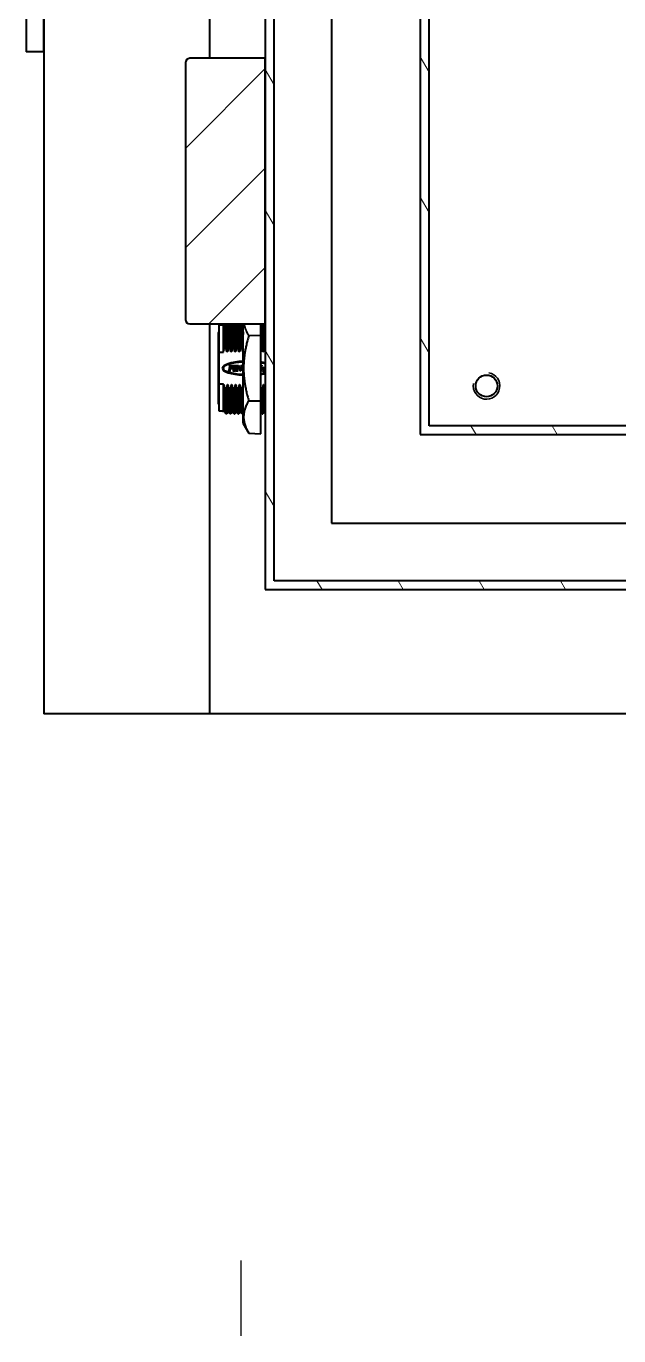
# Model space of a CAD drawing. Header units: millimetres. Extents: x 0 to 5945, y 0 to 4205.
# Drawn here: x 1437.7 to 1571.6, y 83 to 378.8 of the extents above; entities that cross this region are included whole.
import ezdxf

# ---------------------------------------------------------------- set-up
doc = ezdxf.new("R2010")
doc.units = ezdxf.units.MM
doc.header["$LTSCALE"] = 5
doc.layers.get('0').update_dxf_attribs({"color": 3, "lineweight": 25})
for name, color, linetype, lineweight in [('가시적인 것(ISO)', 3, 'Continuous', 40), ('가시적인 좁은 것(ISO)', 3, 'Continuous', 35), ('경계(ISO)', 7, 'Continuous', 25), ('해치(ISO)', 7, 'Continuous', 18)]:
    doc.layers.add(name, color=color, linetype=linetype, lineweight=lineweight)

# ---------------------------------------------------------------- blocks, each defined once
blk = doc.blocks.new('경계 Default Border')
at = {"layer": '경계(ISO)'}
blk.add_line((297.25, 20), (297.25, 16.6), dxfattribs=at)

msp = doc.modelspace()

# ---------------------------------------------------------------- hatches: boundary and pattern name
at = {"layer": '해치(ISO)'}
h = msp.add_hatch(dxfattribs=at)
h.set_pattern_fill('ANSI31', color=256, scale=127, angle=75.00018, style=0)
h.set_pattern_definition([(120.0002, (0, 0), (-13.74813, -7.93754), [])])
h.paths.add_polyline_path([(1491.737, 251.541), (2021.737, 251.541), (2021.737, 921.541), (1491.737, 921.541), (1491.737, 861.541), (1491.737, 801.541), (1491.737, 371.541), (1491.737, 311.541)])
h.paths.add_polyline_path([(1493.737, 919.541), (2019.737, 919.541), (2019.737, 253.541), (1493.737, 253.541)], flags=0)
h.paths.add_polyline_path([(1526.737, 286.541), (1986.737, 286.541), (1986.737, 342.041), (1986.737, 361.041), (1986.737, 812.041), (1986.737, 831.041), (1986.737, 886.541), (1526.737, 886.541)])
h.paths.add_polyline_path([(1528.737, 884.541), (1984.737, 884.541), (1984.737, 831.041), (1984.737, 812.041), (1984.737, 361.041), (1984.737, 342.041), (1984.737, 288.541), (1528.737, 288.541)], flags=0)
h = msp.add_hatch(dxfattribs=at)
h.set_pattern_fill('ANSI31', color=256, scale=127, style=0)
h.set_pattern_definition([(45, (0, 0), (-11.22532, 11.22532), [])])
edge = h.paths.add_edge_path()
edge.add_line((1491.737, 311.541), (1491.737, 371.541))
edge.add_line((1491.737, 371.541), (1474.737, 371.541))
edge.add_ellipse((1474.737, 370.541), major_axis=(0, 1), ratio=1, start_angle=0, end_angle=90)
edge.add_line((1473.737, 370.541), (1473.737, 312.541))
edge.add_ellipse((1474.737, 312.541), major_axis=(-1, 0), ratio=1, start_angle=0, end_angle=90)
edge.add_line((1474.737, 311.541), (1491.737, 311.541))

# ---------------------------------------------------------------- linework, layer by layer
at = {"layer": '가시적인 것(ISO)'}
for p, q in [((1491.737, 921.541), (1491.737, 251.541)), ((1493.737, 253.541), (1493.737, 919.541)), ((1506.737, 906.541), (1506.737, 266.541)), ((1526.737, 886.541), (1526.737, 286.541)), ((1528.737, 288.541), (1528.737, 884.541)), ((1441.737, 722.268), (1441.737, 223.518)), ((1479.237, 371.541), (1479.237, 395.541)), ((1437.737, 388.041), (1437.737, 373.041)), ((1441.737, 373.041), (1441.737, 388.041)), ((1441.737, 373.041), (1437.737, 373.041)), ((1473.737, 370.541), (1473.737, 312.541)), ((1491.737, 371.541), (1474.737, 371.541)), ((1491.737, 311.541), (1491.737, 371.541)), ((1474.737, 311.541), (1491.737, 311.541)), ((1479.237, 223.518), (1479.237, 311.541)), ((1481.337, 305.159), (1481.337, 311.241)), ((1482.337, 311.241), (1481.337, 311.241)), ((1482.742, 311.541), (1482.9, 311.267)), ((1483.011, 311.271), (1482.898, 311.271)), ((1483.009, 311.271), (1483.165, 311.541)), ((1483.65, 311.541), (1483.808, 311.267)), ((1483.918, 311.27), (1483.806, 311.27)), ((1483.916, 311.27), (1484.073, 311.541)), ((1484.557, 311.541), (1484.715, 311.267)), ((1484.825, 311.271), (1484.714, 311.271)), ((1484.823, 311.271), (1484.979, 311.541)), ((1485.465, 311.541), (1485.623, 311.267)), ((1485.732, 311.271), (1485.621, 311.271)), ((1485.73, 311.271), (1485.887, 311.541)), ((1486.371, 311.541), (1486.53, 311.267)), ((1486.639, 311.27), (1486.528, 311.27)), ((1486.638, 311.27), (1486.737, 311.442)), ((1486.737, 289.07), (1486.737, 311.541)), ((1490.737, 308.931), (1490.737, 311.541)), ((1490.907, 311.541), (1491.065, 311.267)), ((1491.175, 311.271), (1491.064, 311.271)), ((1491.173, 311.271), (1491.33, 311.541)), ((1481.137, 309.541), (1481.137, 293.541)), ((1490.737, 308.931), (1488.006, 308.876)), ((1490.737, 294.151), (1490.737, 308.931)), ((1481.337, 305.159), (1482.337, 305.159)), ((1481.337, 297.923), (1481.337, 305.159)), ((1482.337, 305.159), (1482.337, 305.531)), ((1482.597, 306.589), (1482.709, 306.589)), ((1483.504, 306.589), (1483.617, 306.589)), ((1484.411, 306.589), (1484.525, 306.589)), ((1485.318, 306.589), (1485.432, 306.589)), ((1486.225, 306.589), (1486.339, 306.589)), ((1490.761, 306.589), (1490.874, 306.589)), ((1491.222, 305.841), (1491.336, 305.841)), ((1491.346, 305.238), (1491.232, 305.238)), ((1491.337, 305.789), (1491.337, 305.541)), ((1491.337, 305.238), (1491.337, 305.541)), ((1491.668, 306.589), (1491.737, 306.589)), ((1483.569, 301.125), (1483.751, 301.925)), ((1483.601, 302.108), (1483.664, 302.168)), ((1483.959, 302.074), (1483.848, 301.592)), ((1484.047, 302.074), (1483.959, 302.074)), ((1484.311, 301.796), (1484.203, 301.322)), ((1484.234, 301.773), (1484.291, 301.808)), ((1484.291, 301.808), (1484.311, 301.796)), ((1484.458, 301.778), (1484.441, 301.787)), ((1484.518, 301.821), (1484.458, 301.778)), ((1484.635, 301.125), (1484.819, 301.925)), ((1484.668, 302.108), (1484.732, 302.168)), ((1484.993, 301.925), (1484.81, 301.125)), ((1485.232, 302.149), (1485.174, 302.096)), ((1485.218, 302.168), (1485.232, 302.149)), ((1485.321, 301.125), (1485.514, 301.962)), ((1485.351, 302.108), (1485.406, 302.163)), ((1485.364, 302.094), (1485.351, 302.108)), ((1485.608, 301.99), (1485.427, 301.125)), ((1486.148, 300.859), (1485.608, 301.99)), ((1485.715, 302.168), (1486.199, 301.105)), ((1486.199, 301.105), (1486.36, 301.934)), ((1486.201, 302.108), (1486.263, 302.168)), ((1486.461, 301.934), (1486.224, 300.859)), ((1486.697, 302.149), (1486.641, 302.096)), ((1486.684, 302.168), (1486.697, 302.149)), ((1490.984, 302.228), (1490.737, 301.148)), ((1490.737, 302.209), (1490.772, 302.209)), ((1490.737, 301.722), (1490.801, 302.007)), ((1483.335, 300.9), (1483.393, 300.955)), ((1483.35, 300.882), (1483.335, 300.9)), ((1483.829, 301.507), (1483.744, 301.125)), ((1484, 301.507), (1483.829, 301.507)), ((1483.898, 300.941), (1483.835, 300.882)), ((1483.848, 301.592), (1484.043, 301.592)), ((1483.891, 300.955), (1483.898, 300.941)), ((1484.142, 301.291), (1484.127, 301.308)), ((1484.203, 301.322), (1484.142, 301.291)), ((1484.402, 300.9), (1484.46, 300.955)), ((1484.418, 300.882), (1484.402, 300.9)), ((1484.966, 300.941), (1484.902, 300.882)), ((1484.959, 300.955), (1484.966, 300.941)), ((1485.087, 300.9), (1485.145, 300.955)), ((1485.099, 300.882), (1485.087, 300.9)), ((1485.585, 300.941), (1485.522, 300.882)), ((1485.576, 300.955), (1485.585, 300.941)), ((1486.224, 300.859), (1486.148, 300.859)), ((1486.537, 300.9), (1486.595, 300.955)), ((1486.552, 300.882), (1486.537, 300.9)), ((1490.846, 300.891), (1490.737, 300.891)), ((1490.9, 300.941), (1490.846, 300.891)), ((1490.89, 300.966), (1490.9, 300.941)), ((1491.568, 301.086), (1491.679, 301.134)), ((1491.679, 301.134), (1491.709, 301.116)), ((1482.337, 297.923), (1481.337, 297.923)), ((1481.337, 291.841), (1481.337, 297.923)), ((1482.337, 297.849), (1482.337, 297.923)), ((1482.857, 296.494), (1482.745, 296.494)), ((1483.765, 296.494), (1483.652, 296.494)), ((1484.088, 297.844), (1484.201, 297.844)), ((1484.672, 296.494), (1484.559, 296.494)), ((1485.579, 296.494), (1485.466, 296.494)), ((1486.486, 296.494), (1486.373, 296.494)), ((1491.022, 296.494), (1490.909, 296.494)), ((1483.216, 295.741), (1483.216, 295.741)), ((1483.235, 294.789), (1483.235, 294.789)), ((1483.348, 294.788), (1483.348, 294.788)), ((1488.006, 294.206), (1490.737, 294.151)), ((1490.737, 286.761), (1490.737, 294.151)), ((1491.494, 295.741), (1491.494, 295.741)), ((1491.514, 294.717), (1491.514, 294.717)), ((1482.337, 291.841), (1481.337, 291.841)), ((1482.446, 291.814), (1482.337, 291.624)), ((1482.554, 291.814), (1482.444, 291.814)), ((1482.894, 291.225), (1482.552, 291.817)), ((1482.897, 291.222), (1483.01, 291.222)), ((1483.353, 291.814), (1483.013, 291.225)), ((1483.461, 291.814), (1483.351, 291.814)), ((1483.801, 291.225), (1483.46, 291.816)), ((1483.805, 291.222), (1483.918, 291.222)), ((1484.26, 291.812), (1483.921, 291.225)), ((1484.37, 291.812), (1484.258, 291.812)), ((1484.708, 291.225), (1484.368, 291.815)), ((1484.712, 291.222), (1484.825, 291.222)), ((1485.167, 291.811), (1484.829, 291.225)), ((1485.277, 291.811), (1485.165, 291.811)), ((1485.615, 291.225), (1485.275, 291.815)), ((1485.619, 291.222), (1485.732, 291.222)), ((1486.074, 291.812), (1485.736, 291.225)), ((1486.184, 291.812), (1486.072, 291.812)), ((1486.523, 291.225), (1486.182, 291.815)), ((1486.526, 291.222), (1486.639, 291.222)), ((1486.737, 291.388), (1486.643, 291.225)), ((1491.058, 291.225), (1490.737, 291.782)), ((1491.062, 291.222), (1491.175, 291.222)), ((1491.519, 291.815), (1491.178, 291.225)), ((1491.737, 291.621), (1491.625, 291.815)), ((1486.737, 289.07), (1488.006, 286.871)), ((1984.737, 288.541), (1528.737, 288.541)), ((1488.006, 286.871), (1490.737, 286.761)), ((1526.737, 286.541), (1986.737, 286.541)), ((1506.737, 266.541), (2006.737, 266.541)), ((1491.737, 251.541), (2021.737, 251.541)), ((2019.737, 253.541), (1493.737, 253.541)), ((1479.237, 223.518), (1441.737, 223.518)), ((2034.237, 223.518), (1479.237, 223.518))]:
    msp.add_line(p, q, dxfattribs=at)
msp.add_circle((1541.737, 297.541), 2.458, dxfattribs=at)
for centre, radius, start, end in [((1474.737, 370.541), 1, 90, 180), ((1474.737, 312.541), 1, 180, 270), ((1481.337, 309.541), 0.2, 90, 180), ((1481.337, 293.541), 0.2, 180, 270)]:
    msp.add_arc(centre, radius, start, end, dxfattribs=at)
for centre, major_axis, ratio, start_param, end_param in [((1487.837, 301.541), (5.8, 0), 0.2758621, 1.7616073, 3.1415927), ((1487.837, 301.541), (5.6, 0), 0.25, 1.7685105, 3.1415927), ((1482.399, 301.734), (1.967, 0.288), 0.0924595, 0.2116054, 0.5634262), ((1484.178, 302.519), (-0.009, -0.882), 0.134896, 0.1872948, 0.5639309), ((1482.19, 291.608), (-2.21, -10.387), 0.0413679, 2.9495832, 3.0793387), ((1484.035, 302.722), (1.673, -0.346), 0.2648858, 5.1959274, 5.3758101), ((1484.523, 301.746), (-0.287, -0.324), 0.3567504, 2.7581488, 3.2301409), ((1484.721, 301.748), (-0.103, -0.285), 0.1382482, 2.2921434, 2.7768595), ((1485.124, 302.08), (0.357, -0.002), 0.0588768, 0.1643971, 0.8349243), ((1483.952, 300.755), (1.553, 1.307), 0.1707865, 6.1404925, 6.3816425), ((1485.452, 301.853), (-0.065, -0.173), 0.1448799, 2.3112342, 2.7728068), ((1487.695, 301.35), (1.202, -0.668), 0.2815411, 2.7743167, 3.0531672), ((1487.837, 301.541), (5.8, 0), 0.2758621, 0.8333312, 1.0471976), ((1487.837, 301.541), (5.6, 0), 0.25, 0.8003877, 1.0264522), ((1490.505, 301.796), (-0.283, -0.316), 0.3367498, 2.7816345, 3.278491), ((1470.242, 271.222), (21.413, 30.502), 0.0685847, 6.2630747, 6.3312969), ((1487.837, 301.541), (5.8, 0), 0.2758621, 3.1415927, 4.521578), ((1487.837, 301.541), (5.6, 0), 0.25, 3.1415927, 4.5146748), ((1484.162, 300.641), (1.07, -0.142), 0.1917188, 1.9063039, 2.1767686), ((1481.951, 300.042), (2.176, 1.418), 0.1670275, 6.1747544, 6.5340703), ((1480.552, 305.082), (3.63, -3.443), 0.1578443, 6.1183124, 6.3038624), ((1485.229, 300.641), (1.07, -0.142), 0.1917158, 1.9062805, 2.1767545), ((1485.103, 301.641), (0.122, -0.66), 0.3105123, 0.2262824, 0.6173129), ((1485.611, 300.716), (0.657, -0.082), 0.2349117, 1.7369667, 2.0604087), ((1484.065, 301.684), (2.659, -0.671), 0.1143849, 5.9977258, 6.2095858), ((1487.837, 301.541), (5.6, 0), 0.25, 5.2567331, 5.4827977), ((1487.837, 301.541), (5.8, 0), 0.2758621, 5.2359878, 5.4498541), ((1495.278, 306.749), (4.142, 5.839), 0.1847421, 3.1110277, 3.2718881), ((1491.204, 301.247), (-0.0234, -0.0868), 0.1377389, 4.9542073, 5.8091144), ((1499.631, 261.353), (-8.178, 40.317), 0.0681092, 6.2693707, 6.3453013), ((1484.196, 321.594), (7.226, -20.629), 0.1001398, 6.2481233, 6.3161449), ((1491.727, 301.484), (-0.281, -0.497), 0.1486801, 0.3364541, 0.7331513), ((1490.883, 300.321), (0.653, 1.343), 0.2486574, 6.1588395, 6.4035902), ((1490.474, 301.061), (1.245, 0.586), 0.3834427, 6.1690004, 6.3743016)]:
    msp.add_ellipse(centre, major_axis=major_axis, ratio=ratio, start_param=start_param, end_param=end_param, dxfattribs=at)
for points, knots in [([(1482.337, 305.531), (1482.337, 306.237), (1482.337, 306.909), (1482.337, 308.156), (1482.337, 308.726), (1482.337, 310.089), (1482.337, 310.741), (1482.337, 311.33), (1482.337, 311.456), (1482.337, 311.541)], [0.0000042, 0.0000042, 0.0000042, 0.0000042, 0.2293204, 0.2293204, 0.4607423, 0.4607423, 0.8568907, 0.8568907, 1.0227037, 1.0227037, 1.0227037, 1.0227037]), ([(1482.48, 311.541), (1482.487, 311.418), (1482.494, 311.261), (1482.509, 310.854), (1482.516, 310.598), (1482.53, 310.076), (1482.536, 309.827), (1482.552, 309.149), (1482.56, 308.692), (1482.579, 307.696), (1482.588, 307.158), (1482.597, 306.589)], [1.02375728, 1.02375728, 1.02375728, 1.02375728, 1.17343051, 1.17343051, 1.34134728, 1.34134728, 1.4696628, 1.4696628, 1.6648162, 1.6648162, 1.86073116, 1.86073116, 1.86073116, 1.86073116]), ([(1482.709, 306.589), (1482.697, 307.338), (1482.686, 308.032), (1482.663, 309.231), (1482.651, 309.742), (1482.632, 310.479), (1482.624, 310.744), (1482.609, 311.206), (1482.601, 311.397), (1482.593, 311.541)], [0.000001, 0.000001, 0.000001, 0.000001, 0.25781176, 0.25781176, 0.49648568, 0.49648568, 0.6622203, 0.6622203, 0.83727203, 0.83727203, 0.83727203, 0.83727203]), ([(1483.067, 305.238), (1483.066, 305.329), (1483.064, 305.419), (1483.061, 305.61), (1483.059, 305.712), (1483.05, 306.256), (1483.044, 306.683), (1483.033, 307.316), (1483.03, 307.537), (1483.022, 307.921), (1483.019, 308.086), (1483.01, 308.531), (1483.003, 308.8), (1482.993, 309.178), (1482.99, 309.301), (1482.984, 309.523), (1482.982, 309.624), (1482.971, 310.03), (1482.963, 310.296), (1482.952, 310.607), (1482.949, 310.69), (1482.943, 310.827), (1482.94, 310.883), (1482.932, 311.012), (1482.927, 311.077), (1482.916, 311.19), (1482.91, 311.232), (1482.903, 311.26), (1482.902, 311.265), (1482.9, 311.267)], [0.0000559, 0.0000559, 0.0000559, 0.0000559, 0.0295155, 0.0295155, 0.063103, 0.063103, 0.2115541, 0.2115541, 0.2948344, 0.2948344, 0.3612605, 0.3612605, 0.4792978, 0.4792978, 0.5394979, 0.5394979, 0.5930726, 0.5930726, 0.7653786, 0.7653786, 0.8365214, 0.8365214, 0.8950194, 0.8950194, 0.9852947, 0.9852947, 1.0939013, 1.0939013, 1.1259887, 1.1259887, 1.1259887, 1.1259887]), ([(1483.011, 311.271), (1483.011, 311.271), (1483.011, 311.271), (1483.014, 311.27), (1483.018, 311.263), (1483.024, 311.232), (1483.028, 311.206), (1483.038, 311.093), (1483.046, 310.972), (1483.062, 310.638), (1483.071, 310.418), (1483.088, 309.902), (1483.097, 309.611), (1483.109, 309.1), (1483.113, 308.907), (1483.125, 308.356), (1483.132, 307.978), (1483.143, 307.385), (1483.147, 307.19), (1483.159, 306.547), (1483.168, 306.078), (1483.178, 305.474), (1483.18, 305.356), (1483.182, 305.238)], [4.2347429, 4.2347429, 4.2347429, 4.2347429, 4.2351609, 4.2351609, 4.2993114, 4.2993114, 4.3742543, 4.3742543, 4.5345358, 4.5345358, 4.7067256, 4.7067256, 4.8695457, 4.8695457, 4.9591561, 4.9591561, 5.1130645, 5.1130645, 5.1852827, 5.1852827, 5.3459225, 5.3459225, 5.3842368, 5.3842368, 5.3842368, 5.3842368]), ([(1483.387, 311.541), (1483.391, 311.473), (1483.395, 311.393), (1483.408, 311.101), (1483.416, 310.845), (1483.438, 310.08), (1483.451, 309.512), (1483.471, 308.517), (1483.477, 308.161), (1483.491, 307.405), (1483.497, 307.005), (1483.504, 306.589)], [4.59608792, 4.59608792, 4.59608792, 4.59608792, 4.67940262, 4.67940262, 4.86691112, 4.86691112, 5.14827654, 5.14827654, 5.28990939, 5.28990939, 5.43323917, 5.43323917, 5.43323917, 5.43323917]), ([(1483.617, 306.589), (1483.607, 307.195), (1483.598, 307.766), (1483.578, 308.816), (1483.569, 309.293), (1483.552, 310.014), (1483.546, 310.285), (1483.535, 310.655), (1483.531, 310.775), (1483.518, 311.162), (1483.509, 311.381), (1483.5, 311.541)], [0.000001, 0.000001, 0.000001, 0.000001, 0.2086512, 0.2086512, 0.4166256, 0.4166256, 0.56328221, 0.56328221, 0.64222738, 0.64222738, 0.83696036, 0.83696036, 0.83696036, 0.83696036]), ([(1483.808, 311.267), (1483.809, 311.266), (1483.81, 311.264), (1483.831, 311.203), (1483.85, 310.852), (1483.889, 309.767), (1483.907, 308.951), (1483.943, 307.191), (1483.96, 306.165), (1483.975, 305.238)], [-0.75584276, -0.75584276, -0.75584276, -0.75584276, -0.7483725, -0.7483725, -0.55015125, -0.55015125, -0.30093604, -0.30093604, 0, 0, 0, 0]), ([(1483.918, 311.27), (1483.92, 311.27), (1483.922, 311.267), (1483.945, 311.203), (1483.964, 310.852), (1484.002, 309.767), (1484.021, 308.951), (1484.056, 307.191), (1484.074, 306.165), (1484.088, 305.238)], [1.10521014, 1.10521014, 1.10521014, 1.10521014, 1.12587038, 1.12587038, 1.33725668, 1.33725668, 1.60302375, 1.60302375, 1.92394676, 1.92394676, 1.92394676, 1.92394676]), ([(1484.294, 311.541), (1484.303, 311.381), (1484.313, 311.161), (1484.325, 310.773), (1484.329, 310.653), (1484.339, 310.285), (1484.346, 310.017), (1484.363, 309.298), (1484.372, 308.82), (1484.392, 307.768), (1484.402, 307.196), (1484.411, 306.589)], [2.19935349, 2.19935349, 2.19935349, 2.19935349, 2.39456102, 2.39456102, 2.47346448, 2.47346448, 2.61885978, 2.61885978, 2.82724446, 2.82724446, 3.03631885, 3.03631885, 3.03631885, 3.03631885]), ([(1484.525, 306.589), (1484.513, 307.333), (1484.5, 308.022), (1484.48, 309.099), (1484.471, 309.516), (1484.457, 310.123), (1484.451, 310.339), (1484.436, 310.845), (1484.428, 311.103), (1484.415, 311.395), (1484.411, 311.474), (1484.408, 311.541)], [0.000001, 0.000001, 0.000001, 0.000001, 0.25594859, 0.25594859, 0.44525901, 0.44525901, 0.56542988, 0.56542988, 0.75485328, 0.75485328, 0.83703826, 0.83703826, 0.83703826, 0.83703826]), ([(1484.715, 311.267), (1484.73, 311.242), (1484.747, 311.058), (1484.781, 310.228), (1484.8, 309.599), (1484.831, 308.139), (1484.841, 307.614), (1484.862, 306.479), (1484.872, 305.872), (1484.882, 305.237)], [-1.3212678, -1.3212678, -1.3212678, -1.3212678, -0.8395046, -0.8395046, -0.4108832, -0.4108832, -0.2057833, -0.2057833, 0, 0, 0, 0]), ([(1484.825, 311.271), (1484.841, 311.271), (1484.859, 311.094), (1484.894, 310.228), (1484.913, 309.599), (1484.945, 308.139), (1484.955, 307.614), (1484.975, 306.479), (1484.985, 305.872), (1484.996, 305.237)], [3.59443048, 3.59443048, 3.59443048, 3.59443048, 3.93545673, 3.93545673, 4.21549589, 4.21549589, 4.34949758, 4.34949758, 4.48394582, 4.48394582, 4.48394582, 4.48394582]), ([(1485.201, 311.541), (1485.207, 311.443), (1485.212, 311.322), (1485.226, 310.973), (1485.234, 310.722), (1485.248, 310.206), (1485.254, 309.96), (1485.266, 309.454), (1485.272, 309.199), (1485.291, 308.238), (1485.304, 307.45), (1485.318, 306.589)], [4.5961894, 4.5961894, 4.5961894, 4.5961894, 4.71595219, 4.71595219, 4.88952853, 4.88952853, 5.02046617, 5.02046617, 5.13707352, 5.13707352, 5.43345124, 5.43345124, 5.43345124, 5.43345124]), ([(1485.432, 306.589), (1485.423, 307.105), (1485.415, 307.595), (1485.402, 308.34), (1485.397, 308.613), (1485.382, 309.335), (1485.373, 309.753), (1485.357, 310.391), (1485.35, 310.633), (1485.339, 310.975), (1485.335, 311.093), (1485.325, 311.333), (1485.32, 311.447), (1485.314, 311.541)], [0.000001, 0.000001, 0.000001, 0.000001, 0.17756232, 0.17756232, 0.28806856, 0.28806856, 0.48556543, 0.48556543, 0.63237004, 0.63237004, 0.72243369, 0.72243369, 0.83683531, 0.83683531, 0.83683531, 0.83683531]), ([(1485.623, 311.267), (1485.642, 311.235), (1485.659, 310.951), (1485.695, 310.054), (1485.713, 309.319), (1485.74, 308.053), (1485.75, 307.541), (1485.77, 306.442), (1485.78, 305.854), (1485.789, 305.238)], [-1.0091894, -1.0091894, -1.0091894, -1.0091894, -0.7464096, -0.7464096, -0.4001129, -0.4001129, -0.1999697, -0.1999697, 0, 0, 0, 0]), ([(1485.732, 311.271), (1485.753, 311.271), (1485.771, 310.976), (1485.808, 310.054), (1485.827, 309.319), (1485.854, 308.053), (1485.863, 307.541), (1485.883, 306.442), (1485.893, 305.854), (1485.903, 305.238)], [3.5154565, 3.5154565, 3.5154565, 3.5154565, 3.8660147, 3.8660147, 4.3000441, 4.3000441, 4.5508927, 4.5508927, 4.8015238, 4.8015238, 4.8015238, 4.8015238]), ([(1486.109, 311.541), (1486.11, 311.519), (1486.111, 311.496), (1486.123, 311.271), (1486.133, 310.995), (1486.15, 310.422), (1486.157, 310.167), (1486.174, 309.455), (1486.184, 308.963), (1486.199, 308.141), (1486.204, 307.851), (1486.215, 307.24), (1486.22, 306.92), (1486.225, 306.589)], [4.59557667, 4.59557667, 4.59557667, 4.59557667, 4.62232409, 4.62232409, 4.84394061, 4.84394061, 4.9877627, 4.9877627, 5.20713975, 5.20713975, 5.31860895, 5.31860895, 5.43246934, 5.43246934, 5.43246934, 5.43246934]), ([(1486.339, 306.589), (1486.33, 307.116), (1486.322, 307.617), (1486.305, 308.549), (1486.296, 308.979), (1486.279, 309.787), (1486.271, 310.158), (1486.252, 310.817), (1486.242, 311.098), (1486.229, 311.401), (1486.225, 311.476), (1486.222, 311.541)], [0.000001, 0.000001, 0.000001, 0.000001, 0.18158645, 0.18158645, 0.36167428, 0.36167428, 0.55372507, 0.55372507, 0.75742627, 0.75742627, 0.83697348, 0.83697348, 0.83697348, 0.83697348]), ([(1486.53, 311.267), (1486.547, 311.238), (1486.563, 311.012), (1486.599, 310.126), (1486.618, 309.433), (1486.647, 308.083), (1486.657, 307.568), (1486.677, 306.454), (1486.687, 305.859), (1486.697, 305.237)], [-1.1305022, -1.1305022, -1.1305022, -1.1305022, -0.7880239, -0.7880239, -0.4040334, -0.4040334, -0.2016665, -0.2016665, 0, 0, 0, 0]), ([(1486.639, 311.27), (1486.657, 311.27), (1486.675, 311.042), (1486.708, 310.237), (1486.722, 309.749), (1486.737, 309.145)], [6.69818425, 6.69818425, 6.69818425, 6.69818425, 7.08403649, 7.08403649, 7.39145673, 7.39145673, 7.39145673, 7.39145673]), ([(1490.874, 306.589), (1490.866, 307.105), (1490.858, 307.595), (1490.842, 308.477), (1490.834, 308.872), (1490.81, 310.006), (1490.795, 310.627), (1490.771, 311.261), (1490.764, 311.418), (1490.757, 311.541)], [0.000001, 0.000001, 0.000001, 0.000001, 0.17755959, 0.17755959, 0.34118674, 0.34118674, 0.68828752, 0.68828752, 0.83751186, 0.83751186, 0.83751186, 0.83751186]), ([(1491.065, 311.267), (1491.069, 311.26), (1491.073, 311.243), (1491.077, 311.215), (1491.095, 311.088), (1491.112, 310.743), (1491.13, 310.202), (1491.148, 309.664), (1491.165, 308.933), (1491.183, 308.056), (1491.183, 308.052), (1491.183, 308.048), (1491.183, 308.043), (1491.199, 307.218), (1491.216, 306.264), (1491.232, 305.238)], [0.7901487, 0.7901487, 0.7901487, 0.7901487, 0.80490255, 0.80490255, 0.80490255, 0.87136635, 0.87136635, 0.87136635, 0.9375, 0.9375, 0.9375, 0.93783016, 0.93783016, 0.93783016, 1, 1, 1, 1]), ([(1491.118, 310.53), (1491.122, 310.616), (1491.125, 310.696), (1491.128, 310.767), (1491.135, 310.899), (1491.141, 311.006), (1491.147, 311.086), (1491.158, 311.235), (1491.17, 311.295), (1491.181, 311.262), (1491.186, 311.247), (1491.192, 311.214), (1491.197, 311.162), (1491.209, 311.037), (1491.222, 310.804), (1491.234, 310.47), (1491.238, 310.361), (1491.242, 310.241), (1491.246, 310.111), (1491.26, 309.68), (1491.273, 309.135), (1491.287, 308.497), (1491.29, 308.355), (1491.293, 308.208), (1491.296, 308.056), (1491.311, 307.326), (1491.325, 306.496), (1491.34, 305.604), (1491.342, 305.483), (1491.344, 305.361), (1491.346, 305.238)], [0.71405897, 0.71405897, 0.71405897, 0.71405897, 0.72669644, 0.72669644, 0.72669644, 0.75, 0.75, 0.75, 0.79315975, 0.79315975, 0.79315975, 0.8125, 0.8125, 0.8125, 0.85962318, 0.85962318, 0.85962318, 0.875, 0.875, 0.875, 0.92608682, 0.92608682, 0.92608682, 0.9375, 0.9375, 0.9375, 0.99255071, 0.99255071, 0.99255071, 0.99999964, 0.99999964, 0.99999964, 0.99999964]), ([(1491.551, 311.541), (1491.559, 311.405), (1491.567, 311.226), (1491.59, 310.556), (1491.606, 309.94), (1491.626, 308.998), (1491.629, 308.806), (1491.645, 307.996), (1491.657, 307.319), (1491.668, 306.589)], [4.59582272, 4.59582272, 4.59582272, 4.59582272, 4.76162054, 4.76162054, 5.10012368, 5.10012368, 5.18225362, 5.18225362, 5.4334709, 5.4334709, 5.4334709, 5.4334709]), ([(1491.737, 309.108), (1491.732, 309.319), (1491.728, 309.519), (1491.712, 310.193), (1491.701, 310.605), (1491.686, 311.061), (1491.682, 311.177), (1491.673, 311.379), (1491.669, 311.466), (1491.664, 311.541)], [0.32224117, 0.32224117, 0.32224117, 0.32224117, 0.41505113, 0.41505113, 0.65342083, 0.65342083, 0.74602894, 0.74602894, 0.83691786, 0.83691786, 0.83691786, 0.83691786]), ([(1490.737, 308.032), (1490.738, 307.951), (1490.74, 307.869), (1490.748, 307.406), (1490.755, 307.005), (1490.761, 306.589)], [1.78834821, 1.78834821, 1.78834821, 1.78834821, 1.81957156, 1.81957156, 1.96301031, 1.96301031, 1.96301031, 1.96301031]), ([(1482.597, 306.589), (1482.549, 306.411), (1482.503, 306.232), (1482.416, 305.88), (1482.375, 305.705), (1482.337, 305.531)], [-0.10893792, -0.10893792, -0.10893792, -0.10893792, -0.0536825, -0.0536825, 0, 0, 0, 0]), ([(1483.067, 305.238), (1483.015, 305.46), (1482.96, 305.682), (1482.84, 306.132), (1482.776, 306.361), (1482.709, 306.589)], [-0.13975055, -0.13975055, -0.13975055, -0.13975055, -0.07128731, -0.07128731, -0.00002815, -0.00002815, -0.00002815, -0.00002815]), ([(1483.182, 305.238), (1483.163, 305.238), (1483.144, 305.238), (1483.105, 305.238), (1483.086, 305.238), (1483.067, 305.238)], [-0.011446096, -0.011446096, -0.011446096, -0.011446096, -0.005745041, -0.005745041, -0.000000114, -0.000000114, -0.000000114, -0.000000114]), ([(1483.504, 306.589), (1483.443, 306.361), (1483.384, 306.133), (1483.277, 305.682), (1483.227, 305.46), (1483.182, 305.238)], [-0.13889662, -0.13889662, -0.13889662, -0.13889662, -0.0682014, -0.0682014, -0.00001531, -0.00001531, -0.00001531, -0.00001531]), ([(1483.975, 305.238), (1483.923, 305.46), (1483.868, 305.682), (1483.748, 306.132), (1483.684, 306.361), (1483.617, 306.589)], [-0.13974804, -0.13974804, -0.13974804, -0.13974804, -0.0712245, -0.0712245, -0.00000951, -0.00000951, -0.00000951, -0.00000951]), ([(1484.089, 305.237), (1484.07, 305.237), (1484.051, 305.237), (1484.013, 305.237), (1483.994, 305.237), (1483.975, 305.237)], [-0.011355843, -0.011355843, -0.011355843, -0.011355843, -0.005684941, -0.005684941, -0.000015072, -0.000015072, -0.000015072, -0.000015072]), ([(1484.411, 306.589), (1484.35, 306.361), (1484.292, 306.132), (1484.184, 305.682), (1484.134, 305.46), (1484.089, 305.238)], [-0.13889926, -0.13889926, -0.13889926, -0.13889926, -0.06819181, -0.06819181, 0, 0, 0, 0]), ([(1484.882, 305.237), (1484.83, 305.46), (1484.775, 305.682), (1484.656, 306.132), (1484.592, 306.361), (1484.525, 306.589)], [-0.1397916, -0.1397916, -0.1397916, -0.1397916, -0.07118764, -0.07118764, -0.00000281, -0.00000281, -0.00000281, -0.00000281]), ([(1484.996, 305.237), (1484.977, 305.237), (1484.958, 305.237), (1484.92, 305.237), (1484.901, 305.237), (1484.882, 305.237)], [-0.011392359, -0.011392359, -0.011392359, -0.011392359, -0.005716617, -0.005716617, -0.000044428, -0.000044428, -0.000044428, -0.000044428]), ([(1485.318, 306.589), (1485.257, 306.361), (1485.199, 306.133), (1485.091, 305.682), (1485.042, 305.46), (1484.996, 305.237)], [-0.13893351, -0.13893351, -0.13893351, -0.13893351, -0.06825558, -0.06825558, 0, 0, 0, 0]), ([(1485.789, 305.238), (1485.738, 305.46), (1485.682, 305.682), (1485.563, 306.132), (1485.499, 306.361), (1485.432, 306.589)], [-0.13983379, -0.13983379, -0.13983379, -0.13983379, -0.07118482, -0.07118482, -0.00000499, -0.00000499, -0.00000499, -0.00000499]), ([(1485.903, 305.238), (1485.884, 305.238), (1485.865, 305.238), (1485.827, 305.238), (1485.808, 305.238), (1485.789, 305.238)], [-0.011348355, -0.011348355, -0.011348355, -0.011348355, -0.005678347, -0.005678347, -0.000009147, -0.000009147, -0.000009147, -0.000009147]), ([(1486.225, 306.589), (1486.164, 306.361), (1486.106, 306.133), (1485.998, 305.682), (1485.949, 305.46), (1485.903, 305.238)], [-0.13881218, -0.13881218, -0.13881218, -0.13881218, -0.06822643, -0.06822643, 0, 0, 0, 0]), ([(1486.697, 305.237), (1486.645, 305.46), (1486.589, 305.682), (1486.47, 306.132), (1486.406, 306.361), (1486.339, 306.589)], [-0.13976226, -0.13976226, -0.13976226, -0.13976226, -0.0711975, -0.0711975, -0.0000093, -0.0000093, -0.0000093, -0.0000093]), ([(1491.232, 305.238), (1491.18, 305.46), (1491.125, 305.682), (1491.006, 306.132), (1490.941, 306.361), (1490.874, 306.589)], [-0.13972389, -0.13972389, -0.13972389, -0.13972389, -0.07119615, -0.07119615, -0.00000972, -0.00000972, -0.00000972, -0.00000972]), ([(1491.668, 306.589), (1491.607, 306.361), (1491.549, 306.133), (1491.441, 305.682), (1491.391, 305.46), (1491.346, 305.238)], [-0.1388895, -0.1388895, -0.1388895, -0.1388895, -0.06820794, -0.06820794, -0.00000605, -0.00000605, -0.00000605, -0.00000605]), ([(1482.337, 297.849), (1482.345, 297.849), (1482.353, 297.849), (1482.37, 297.849), (1482.378, 297.849), (1482.386, 297.849)], [-0.0051007561, -0.0051007561, -0.0051007561, -0.0051007561, -0.002597051, -0.002597051, -0.0002084701, -0.0002084701, -0.0002084701, -0.0002084701]), ([(1482.337, 294.373), (1482.337, 294.835), (1482.337, 295.349), (1482.337, 296.507), (1482.337, 297.162), (1482.337, 297.848)], [0.00009603, 0.00009603, 0.00009603, 0.00009603, 0.20539549, 0.20539549, 0.42988737, 0.42988737, 0.42988737, 0.42988737]), ([(1482.386, 297.849), (1482.438, 297.625), (1482.493, 297.402), (1482.613, 296.95), (1482.677, 296.721), (1482.745, 296.494)], [-0.14033979, -0.14033979, -0.14033979, -0.14033979, -0.07118876, -0.07118876, -0.00000564, -0.00000564, -0.00000564, -0.00000564]), ([(1482.386, 297.849), (1482.389, 297.61), (1482.393, 297.375), (1482.402, 296.8), (1482.408, 296.467), (1482.421, 295.779), (1482.428, 295.427), (1482.441, 294.779), (1482.447, 294.483), (1482.462, 293.82), (1482.47, 293.475), (1482.484, 292.968), (1482.49, 292.781), (1482.502, 292.481), (1482.508, 292.36), (1482.518, 292.174), (1482.522, 292.102), (1482.533, 291.947), (1482.538, 291.883), (1482.547, 291.832), (1482.55, 291.822), (1482.552, 291.817)], [0.0000138, 0.0000138, 0.0000138, 0.0000138, 0.0776834, 0.0776834, 0.1931859, 0.1931859, 0.3257509, 0.3257509, 0.4526178, 0.4526178, 0.6291602, 0.6291602, 0.7517901, 0.7517901, 0.8551057, 0.8551057, 0.9384712, 0.9384712, 1.0692003, 1.0692003, 1.1255396, 1.1255396, 1.1255396, 1.1255396]), ([(1482.745, 296.494), (1482.75, 296.13), (1482.756, 295.779), (1482.768, 295.109), (1482.774, 294.791), (1482.79, 293.9), (1482.802, 293.377), (1482.821, 292.641), (1482.828, 292.384), (1482.845, 291.879), (1482.855, 291.656), (1482.874, 291.341), (1482.883, 291.25), (1482.894, 291.224), (1482.896, 291.222), (1482.897, 291.222)], [0.000001, 0.000001, 0.000001, 0.000001, 0.1251082, 0.1251082, 0.2490433, 0.2490433, 0.4913716, 0.4913716, 0.6498155, 0.6498155, 0.8547075, 0.8547075, 1.0611773, 1.0611773, 1.0943562, 1.0943562, 1.0943562, 1.0943562]), ([(1482.857, 296.494), (1482.918, 296.721), (1482.977, 296.95), (1483.085, 297.4), (1483.134, 297.622), (1483.18, 297.845)], [-0.13903698, -0.13903698, -0.13903698, -0.13903698, -0.06833088, -0.06833088, -0.00008384, -0.00008384, -0.00008384, -0.00008384]), ([(1483.013, 291.225), (1483.006, 291.212), (1482.999, 291.243), (1482.979, 291.435), (1482.966, 291.668), (1482.939, 292.384), (1482.926, 292.887), (1482.895, 294.328), (1482.875, 295.344), (1482.857, 296.494)], [1.2787875, 1.2787875, 1.2787875, 1.2787875, 1.4423313, 1.4423313, 1.7090634, 1.7090634, 2.0033326, 2.0033326, 2.3988543, 2.3988543, 2.3988543, 2.3988543]), ([(1483.18, 297.845), (1483.195, 296.95), (1483.209, 296.104), (1483.224, 295.349), (1483.228, 295.118), (1483.233, 294.895), (1483.237, 294.682), (1483.247, 294.199), (1483.257, 293.765), (1483.268, 293.391), (1483.282, 292.851), (1483.297, 292.433), (1483.312, 292.165), (1483.314, 292.122), (1483.317, 292.083), (1483.319, 292.049), (1483.324, 291.973), (1483.329, 291.916), (1483.334, 291.877), (1483.338, 291.849), (1483.342, 291.83), (1483.346, 291.82), (1483.347, 291.816), (1483.349, 291.814), (1483.351, 291.814)], [0.0000117, 0.0000117, 0.0000117, 0.0000117, 0.125, 0.125, 0.125, 0.16325996, 0.16325996, 0.16325996, 0.25, 0.25, 0.25, 0.375, 0.375, 0.375, 0.39485443, 0.39485443, 0.39485443, 0.4375, 0.4375, 0.4375, 0.46875, 0.46875, 0.46875, 0.48352711, 0.48352711, 0.48352711, 0.48352711]), ([(1483.294, 297.845), (1483.346, 297.622), (1483.401, 297.4), (1483.52, 296.95), (1483.585, 296.721), (1483.652, 296.494)], [-0.13961299, -0.13961299, -0.13961299, -0.13961299, -0.07113436, -0.07113436, -0.00000322, -0.00000322, -0.00000322, -0.00000322]), ([(1483.294, 297.845), (1483.313, 296.668), (1483.332, 295.584), (1483.351, 294.682), (1483.378, 293.378), (1483.405, 292.452), (1483.432, 292.049), (1483.442, 291.909), (1483.451, 291.832), (1483.461, 291.817)], [0.00001352, 0.00001352, 0.00001352, 0.00001352, 0.16074737, 0.16074737, 0.16074737, 0.3929542, 0.3929542, 0.3929542, 0.47310346, 0.47310346, 0.47310346, 0.47310346]), ([(1483.652, 296.494), (1483.658, 296.096), (1483.665, 295.713), (1483.677, 294.988), (1483.683, 294.645), (1483.702, 293.692), (1483.715, 293.142), (1483.736, 292.372), (1483.744, 292.104), (1483.761, 291.666), (1483.77, 291.5), (1483.788, 291.278), (1483.796, 291.222), (1483.805, 291.222)], [0.000001, 0.000001, 0.000001, 0.000001, 0.1368012, 0.1368012, 0.2721895, 0.2721895, 0.5371193, 0.5371193, 0.7219674, 0.7219674, 0.9088694, 0.9088694, 1.0944107, 1.0944107, 1.0944107, 1.0944107]), ([(1483.765, 296.494), (1483.826, 296.721), (1483.885, 296.949), (1483.992, 297.4), (1484.042, 297.622), (1484.088, 297.844)], [-0.13888089, -0.13888089, -0.13888089, -0.13888089, -0.06820073, -0.06820073, -0.00000092, -0.00000092, -0.00000092, -0.00000092]), ([(1483.921, 291.225), (1483.913, 291.21), (1483.904, 291.252), (1483.889, 291.415), (1483.883, 291.505), (1483.868, 291.805), (1483.859, 292.053), (1483.844, 292.53), (1483.839, 292.715), (1483.822, 293.369), (1483.811, 293.901), (1483.788, 295.106), (1483.776, 295.774), (1483.765, 296.494)], [4.3137994, 4.3137994, 4.3137994, 4.3137994, 4.5012015, 4.5012015, 4.6260296, 4.6260296, 4.8285372, 4.8285372, 4.9389111, 4.9389111, 5.1856619, 5.1856619, 5.4331689, 5.4331689, 5.4331689, 5.4331689]), ([(1484.088, 297.844), (1484.097, 297.234), (1484.107, 296.65), (1484.127, 295.557), (1484.137, 295.048), (1484.163, 293.826), (1484.181, 293.06), (1484.219, 292.102), (1484.238, 291.812), (1484.258, 291.812)], [-6.8630213, -6.8630213, -6.8630213, -6.8630213, -6.560137, -6.560137, -6.2576675, -6.2576675, -5.7608577, -5.7608577, -5.3744603, -5.3744603, -5.3744603, -5.3744603]), ([(1484.201, 297.844), (1484.253, 297.622), (1484.308, 297.4), (1484.428, 296.95), (1484.492, 296.721), (1484.559, 296.494)], [-0.13971942, -0.13971942, -0.13971942, -0.13971942, -0.07119302, -0.07119302, -0.00000822, -0.00000822, -0.00000822, -0.00000822]), ([(1484.201, 297.844), (1484.211, 297.234), (1484.221, 296.65), (1484.24, 295.557), (1484.25, 295.048), (1484.276, 293.826), (1484.295, 293.06), (1484.332, 292.128), (1484.349, 291.848), (1484.368, 291.815)], [0.00000092, 0.00000092, 0.00000092, 0.00000092, 0.19788997, 0.19788997, 0.39550795, 0.39550795, 0.7200979, 0.7200979, 0.95712283, 0.95712283, 0.95712283, 0.95712283]), ([(1484.559, 296.494), (1484.564, 296.153), (1484.57, 295.824), (1484.581, 295.161), (1484.587, 294.83), (1484.604, 293.919), (1484.616, 293.389), (1484.633, 292.72), (1484.638, 292.522), (1484.648, 292.215), (1484.652, 292.096), (1484.665, 291.739), (1484.674, 291.548), (1484.693, 291.288), (1484.702, 291.222), (1484.712, 291.222)], [0.000001, 0.000001, 0.000001, 0.000001, 0.1170556, 0.1170556, 0.2452919, 0.2452919, 0.4902882, 0.4902882, 0.6084365, 0.6084365, 0.6936985, 0.6936985, 0.8921437, 0.8921437, 1.0943313, 1.0943313, 1.0943313, 1.0943313]), ([(1484.672, 296.494), (1484.734, 296.721), (1484.792, 296.949), (1484.899, 297.4), (1484.949, 297.622), (1484.995, 297.845)], [-0.13892124, -0.13892124, -0.13892124, -0.13892124, -0.06824736, -0.06824736, 0, 0, 0, 0]), ([(1484.829, 291.225), (1484.828, 291.225), (1484.828, 291.224), (1484.822, 291.217), (1484.815, 291.237), (1484.801, 291.348), (1484.793, 291.459), (1484.78, 291.71), (1484.776, 291.818), (1484.763, 292.155), (1484.754, 292.417), (1484.736, 293.092), (1484.727, 293.524), (1484.709, 294.364), (1484.702, 294.744), (1484.687, 295.573), (1484.68, 296.022), (1484.672, 296.494)], [4.31366, 4.31366, 4.31366, 4.31366, 4.3214377, 4.3214377, 4.4517032, 4.4517032, 4.6254617, 4.6254617, 4.7259202, 4.7259202, 4.9020399, 4.9020399, 5.1159296, 5.1159296, 5.2705662, 5.2705662, 5.4326828, 5.4326828, 5.4326828, 5.4326828]), ([(1484.995, 297.845), (1485.014, 297.845), (1485.033, 297.845), (1485.07, 297.845), (1485.089, 297.845), (1485.108, 297.845)], [-0.011381539, -0.011381539, -0.011381539, -0.011381539, -0.005707177, -0.005707177, -0.000035742, -0.000035742, -0.000035742, -0.000035742]), ([(1484.995, 297.845), (1485.005, 297.213), (1485.015, 296.612), (1485.035, 295.484), (1485.045, 294.962), (1485.076, 293.535), (1485.095, 292.892), (1485.129, 292.038), (1485.147, 291.811), (1485.165, 291.811)], [-3.830966, -3.830966, -3.830966, -3.830966, -3.6674951, -3.6674951, -3.5045052, -3.5045052, -3.1730926, -3.1730926, -2.8134402, -2.8134402, -2.8134402, -2.8134402]), ([(1485.108, 297.845), (1485.16, 297.622), (1485.215, 297.4), (1485.335, 296.95), (1485.399, 296.721), (1485.466, 296.494)], [-0.13983636, -0.13983636, -0.13983636, -0.13983636, -0.07121353, -0.07121353, -0.000001, -0.000001, -0.000001, -0.000001]), ([(1485.108, 297.845), (1485.118, 297.213), (1485.128, 296.612), (1485.149, 295.484), (1485.159, 294.962), (1485.189, 293.535), (1485.208, 292.892), (1485.242, 292.069), (1485.258, 291.843), (1485.275, 291.815)], [0, 0, 0, 0, 0.2048855, 0.2048855, 0.4091681, 0.4091681, 0.8245426, 0.8245426, 1.2445243, 1.2445243, 1.2445243, 1.2445243]), ([(1485.466, 296.494), (1485.477, 295.8), (1485.488, 295.153), (1485.506, 294.218), (1485.512, 293.892), (1485.525, 293.322), (1485.531, 293.073), (1485.545, 292.555), (1485.552, 292.301), (1485.57, 291.79), (1485.58, 291.569), (1485.595, 291.361), (1485.599, 291.312), (1485.609, 291.241), (1485.614, 291.222), (1485.619, 291.222)], [0.000001, 0.000001, 0.000001, 0.000001, 0.2386663, 0.2386663, 0.380558, 0.380558, 0.5070906, 0.5070906, 0.6690709, 0.6690709, 0.8896792, 0.8896792, 0.9865289, 0.9865289, 1.0942438, 1.0942438, 1.0942438, 1.0942438]), ([(1485.579, 296.494), (1485.641, 296.721), (1485.699, 296.949), (1485.806, 297.4), (1485.856, 297.622), (1485.902, 297.845)], [-0.13892039, -0.13892039, -0.13892039, -0.13892039, -0.06823824, -0.06823824, 0, 0, 0, 0]), ([(1485.736, 291.225), (1485.736, 291.225), (1485.736, 291.225), (1485.731, 291.217), (1485.726, 291.225), (1485.711, 291.305), (1485.701, 291.439), (1485.681, 291.834), (1485.672, 292.077), (1485.657, 292.594), (1485.65, 292.843), (1485.638, 293.334), (1485.633, 293.565), (1485.619, 294.193), (1485.612, 294.61), (1485.596, 295.509), (1485.587, 295.989), (1485.579, 296.494)], [4.3135603, 4.3135603, 4.3135603, 4.3135603, 4.3137028, 4.3137028, 4.4150756, 4.4150756, 4.637068, 4.637068, 4.831525, 4.831525, 4.9751711, 4.9751711, 5.086481, 5.086481, 5.2595154, 5.2595154, 5.4331027, 5.4331027, 5.4331027, 5.4331027]), ([(1485.902, 297.845), (1485.921, 297.845), (1485.94, 297.845), (1485.978, 297.845), (1485.996, 297.845), (1486.015, 297.845)], [-0.011378148, -0.011378148, -0.011378148, -0.011378148, -0.005704277, -0.005704277, -0.000033168, -0.000033168, -0.000033168, -0.000033168]), ([(1485.902, 297.845), (1485.912, 297.216), (1485.922, 296.614), (1485.942, 295.488), (1485.952, 294.968), (1485.981, 293.619), (1486, 292.932), (1486.038, 292), (1486.056, 291.812), (1486.072, 291.812)], [-7.5398254, -7.5398254, -7.5398254, -7.5398254, -7.3453003, -7.3453003, -7.150183, -7.150183, -6.7832867, -6.7832867, -6.4082166, -6.4082166, -6.4082166, -6.4082166]), ([(1486.015, 297.845), (1486.067, 297.622), (1486.123, 297.4), (1486.242, 296.95), (1486.306, 296.721), (1486.373, 296.494)], [-0.13977706, -0.13977706, -0.13977706, -0.13977706, -0.07119621, -0.07119621, -0.00000799, -0.00000799, -0.00000799, -0.00000799]), ([(1486.015, 297.845), (1486.025, 297.216), (1486.035, 296.614), (1486.056, 295.488), (1486.066, 294.968), (1486.095, 293.619), (1486.113, 292.932), (1486.15, 292.035), (1486.167, 291.842), (1486.182, 291.815)], [0, 0, 0, 0, 0.204097, 0.204097, 0.4088154, 0.4088154, 0.7937655, 0.7937655, 1.1576916, 1.1576916, 1.1576916, 1.1576916]), ([(1486.373, 296.494), (1486.381, 295.99), (1486.389, 295.511), (1486.405, 294.614), (1486.414, 294.197), (1486.427, 293.57), (1486.432, 293.34), (1486.444, 292.849), (1486.45, 292.599), (1486.466, 292.081), (1486.475, 291.837), (1486.494, 291.44), (1486.505, 291.306), (1486.519, 291.232), (1486.523, 291.222), (1486.526, 291.222)], [0.000001, 0.000001, 0.000001, 0.000001, 0.1732011, 0.1732011, 0.3458402, 0.3458402, 0.4569869, 0.4569869, 0.6004763, 0.6004763, 0.7952386, 0.7952386, 1.0176609, 1.0176609, 1.0942227, 1.0942227, 1.0942227, 1.0942227]), ([(1486.486, 296.494), (1486.548, 296.721), (1486.606, 296.949), (1486.687, 297.288), (1486.712, 297.398), (1486.737, 297.507)], [-0.13891175, -0.13891175, -0.13891175, -0.13891175, -0.06822884, -0.06822884, -0.03449644, -0.03449644, -0.03449644, -0.03449644]), ([(1486.643, 291.225), (1486.63, 291.204), (1486.618, 291.295), (1486.601, 291.573), (1486.597, 291.663), (1486.582, 292.006), (1486.572, 292.32), (1486.556, 292.889), (1486.551, 293.091), (1486.541, 293.523), (1486.536, 293.752), (1486.524, 294.35), (1486.517, 294.734), (1486.502, 295.569), (1486.494, 296.021), (1486.486, 296.494)], [4.3140636, 4.3140636, 4.3140636, 4.3140636, 4.5789036, 4.5789036, 4.6769375, 4.6769375, 4.8994995, 4.8994995, 5.0078792, 5.0078792, 5.114423, 5.114423, 5.2710081, 5.2710081, 5.4337138, 5.4337138, 5.4337138, 5.4337138]), ([(1490.909, 296.494), (1490.916, 296.049), (1490.923, 295.624), (1490.938, 294.777), (1490.946, 294.363), (1490.959, 293.744), (1490.963, 293.521), (1490.978, 292.893), (1490.988, 292.532), (1491.005, 292.005), (1491.012, 291.814), (1491.031, 291.432), (1491.042, 291.291), (1491.056, 291.229), (1491.059, 291.222), (1491.062, 291.222)], [0.000001, 0.000001, 0.000001, 0.000001, 0.1529146, 0.1529146, 0.3212341, 0.3212341, 0.42542, 0.42542, 0.6335313, 0.6335313, 0.791679, 0.791679, 1.0304516, 1.0304516, 1.0943062, 1.0943062, 1.0943062, 1.0943062]), ([(1491.022, 296.494), (1491.083, 296.721), (1491.142, 296.949), (1491.249, 297.4), (1491.299, 297.622), (1491.345, 297.844)], [-0.13888555, -0.13888555, -0.13888555, -0.13888555, -0.06820409, -0.06820409, 0, 0, 0, 0]), ([(1491.178, 291.225), (1491.172, 291.215), (1491.166, 291.233), (1491.155, 291.316), (1491.15, 291.371), (1491.135, 291.582), (1491.126, 291.786), (1491.101, 292.499), (1491.085, 293.118), (1491.065, 294.068), (1491.061, 294.261), (1491.046, 295.075), (1491.034, 295.758), (1491.022, 296.494)], [4.3141668, 4.3141668, 4.3141668, 4.3141668, 4.4471394, 4.4471394, 4.5530253, 4.5530253, 4.7555974, 4.7555974, 5.0980824, 5.0980824, 5.1808061, 5.1808061, 5.4339369, 5.4339369, 5.4339369, 5.4339369]), ([(1491.345, 297.844), (1491.364, 297.844), (1491.383, 297.844), (1491.42, 297.844), (1491.439, 297.844), (1491.458, 297.844)], [-0.011342064, -0.011342064, -0.011342064, -0.011342064, -0.005672953, -0.005672953, -0.000003674, -0.000003674, -0.000003674, -0.000003674]), ([(1491.345, 297.844), (1491.355, 297.237), (1491.364, 296.654), (1491.384, 295.564), (1491.394, 295.058), (1491.419, 293.842), (1491.438, 293.071), (1491.476, 292.123), (1491.494, 291.812), (1491.515, 291.812)], [0.00000145, 0.00000145, 0.00000145, 0.00000145, 0.19714507, 0.19714507, 0.39410176, 0.39410176, 0.71586413, 0.71586413, 0.95524053, 0.95524053, 0.95524053, 0.95524053]), ([(1491.737, 296.768), (1491.699, 296.901), (1491.663, 297.034), (1491.568, 297.392), (1491.511, 297.618), (1491.458, 297.844)], [0.02860711, 0.02860711, 0.02860711, 0.02860711, 0.06987009, 0.06987009, 0.1397261, 0.1397261, 0.1397261, 0.1397261]), ([(1491.458, 297.844), (1491.461, 297.693), (1491.463, 297.543), (1491.465, 297.394), (1491.468, 297.245), (1491.47, 297.098), (1491.473, 296.952), (1491.478, 296.659), (1491.483, 296.373), (1491.488, 296.098), (1491.49, 295.958), (1491.493, 295.822), (1491.495, 295.688), (1491.498, 295.553), (1491.5, 295.421), (1491.503, 295.292), (1491.504, 295.208), (1491.506, 295.125), (1491.507, 295.043), (1491.508, 294.999), (1491.509, 294.954), (1491.51, 294.91), (1491.513, 294.785), (1491.515, 294.664), (1491.518, 294.545), (1491.523, 294.306), (1491.528, 294.081), (1491.533, 293.869), (1491.538, 293.655), (1491.543, 293.456), (1491.549, 293.273), (1491.551, 293.18), (1491.554, 293.092), (1491.556, 293.008), (1491.558, 292.965), (1491.559, 292.923), (1491.56, 292.883), (1491.562, 292.843), (1491.563, 292.804), (1491.564, 292.767), (1491.567, 292.69), (1491.569, 292.618), (1491.572, 292.55), (1491.575, 292.482), (1491.577, 292.419), (1491.58, 292.36), (1491.585, 292.242), (1491.591, 292.141), (1491.596, 292.061), (1491.601, 291.979), (1491.607, 291.917), (1491.612, 291.876), (1491.612, 291.873), (1491.613, 291.87), (1491.613, 291.868), (1491.617, 291.839), (1491.621, 291.822), (1491.625, 291.815)], [0, 0, 0, 0, 0.04921, 0.04921, 0.04921, 0.0987, 0.0987, 0.0987, 0.1984906, 0.1984906, 0.1984906, 0.2488197, 0.2488197, 0.2488197, 0.2994252, 0.2994252, 0.2994252, 0.3322727, 0.3322727, 0.3322727, 0.3503083, 0.3503083, 0.3503083, 0.401472, 0.401472, 0.401472, 0.5046102, 0.5046102, 0.5046102, 0.6088661, 0.6088661, 0.6088661, 0.6614276, 0.6614276, 0.6614276, 0.6880959, 0.6880959, 0.6880959, 0.7142667, 0.7142667, 0.7142667, 0.767387, 0.767387, 0.767387, 0.8207902, 0.8207902, 0.8207902, 0.9283979, 0.9283979, 0.9283979, 1.0371123, 1.0371123, 1.0371123, 1.0439025, 1.0439025, 1.0439025, 1.1234714, 1.1234714, 1.1234714, 1.1234714]), ([(1491.625, 291.815), (1491.621, 291.822), (1491.617, 291.839), (1491.613, 291.868), (1491.596, 291.996), (1491.578, 292.342), (1491.56, 292.883), (1491.543, 293.42), (1491.525, 294.151), (1491.508, 295.026), (1491.508, 295.032), (1491.508, 295.037), (1491.507, 295.043), (1491.491, 295.868), (1491.475, 296.82), (1491.458, 297.844)], [0.79014865, 0.79014865, 0.79014865, 0.79014865, 0.80501492, 0.80501492, 0.80501492, 0.87147873, 0.87147873, 0.87147873, 0.9375, 0.9375, 0.9375, 0.93794253, 0.93794253, 0.93794253, 1, 1, 1, 1]), ([(1482.337, 291.624), (1482.337, 291.624), (1482.337, 291.801), (1482.337, 292.38), (1482.337, 292.687), (1482.337, 293.428), (1482.337, 293.856), (1482.337, 294.339)], [1.60769573, 1.60769573, 1.60769573, 1.60769573, 1.838396, 1.838396, 1.99274477, 1.99274477, 2.14286662, 2.14286662, 2.14286662, 2.14286662]), ([(1482.444, 291.814), (1482.436, 291.814), (1482.427, 291.858), (1482.416, 291.981), (1482.413, 292.022), (1482.407, 292.117), (1482.404, 292.172), (1482.397, 292.327), (1482.393, 292.436), (1482.384, 292.669), (1482.38, 292.788), (1482.37, 293.094), (1482.364, 293.288), (1482.351, 293.754), (1482.343, 294.035), (1482.337, 294.339)], [4.2239442, 4.2239442, 4.2239442, 4.2239442, 4.38609057, 4.38609057, 4.44796539, 4.44796539, 4.51068265, 4.51068265, 4.60715805, 4.60715805, 4.69158738, 4.69158738, 4.80486212, 4.80486212, 4.94074304, 4.94074304, 4.94074304, 4.94074304])]:
    msp.add_open_spline(points, degree=3, knots=knots, dxfattribs=at)
for points, weights in [([(1486.935, 311.541), (1487.159, 310.292), (1488.006, 308.876)], [1.33292496035, 1.31253354342, 1.24077700271]), ([(1488.006, 308.876), (1485.851, 301.541), (1488.006, 294.206)], [1.24077700271, 1.4412632765, 1.24077700271]), ([(1488.006, 294.206), (1485.851, 290.604), (1488.006, 286.871)], [1.24077700271, 1.4412632765, 1.24077700271])]:
    msp.add_rational_spline(points, weights, degree=2, dxfattribs=at)
for points in [[(1491.177, 308.341), (1491.215, 308.341), (1491.252, 308.341), (1491.29, 308.341)], [(1491.18, 308.189), (1491.218, 308.189), (1491.255, 308.189), (1491.293, 308.189)], [(1486.737, 305.237), (1486.723, 305.237), (1486.71, 305.237), (1486.697, 305.237)], [(1490.761, 306.589), (1490.753, 306.558), (1490.745, 306.527), (1490.737, 306.496)], [(1483.764, 302.009), (1483.764, 302.067), (1483.711, 302.096), (1483.601, 302.108)], [(1483.664, 302.168), (1483.726, 302.162), (1483.802, 302.159), (1483.893, 302.159)], [(1483.751, 301.925), (1483.76, 301.963), (1483.764, 301.99), (1483.764, 302.009)], [(1483.893, 302.159), (1484.183, 302.159), (1484.407, 302.162), (1484.562, 302.168)], [(1484.422, 301.97), (1484.406, 302.011), (1484.37, 302.039), (1484.316, 302.053)], [(1484.562, 302.168), (1484.549, 302.091), (1484.535, 301.975), (1484.518, 301.821)], [(1484.798, 302.078), (1484.776, 302.089), (1484.735, 302.096), (1484.668, 302.108)], [(1484.993, 302.159), (1485.019, 302.159), (1485.094, 302.162), (1485.218, 302.168)], [(1485.051, 302.057), (1485.029, 302.038), (1485.01, 301.993), (1484.993, 301.925)], [(1485.174, 302.096), (1485.111, 302.088), (1485.07, 302.075), (1485.051, 302.057)], [(1485.406, 302.163), (1485.43, 302.159), (1485.466, 302.157), (1485.516, 302.157)], [(1485.516, 302.157), (1485.604, 302.157), (1485.67, 302.161), (1485.715, 302.168)], [(1486.334, 302.076), (1486.311, 302.088), (1486.269, 302.096), (1486.201, 302.108)], [(1486.263, 302.168), (1486.338, 302.161), (1486.405, 302.157), (1486.467, 302.157)], [(1486.37, 302.005), (1486.37, 302.039), (1486.358, 302.063), (1486.334, 302.076)], [(1486.36, 301.934), (1486.366, 301.965), (1486.37, 301.989), (1486.37, 302.005)], [(1486.515, 302.046), (1486.489, 302.022), (1486.472, 301.985), (1486.461, 301.934)], [(1486.467, 302.157), (1486.49, 302.157), (1486.563, 302.161), (1486.684, 302.168)], [(1490.772, 302.209), (1490.836, 302.209), (1490.907, 302.216), (1490.984, 302.228)], [(1490.801, 302.007), (1490.805, 302.039), (1490.807, 302.057), (1490.807, 302.059)], [(1491.16, 301.536), (1491.261, 301.685), (1491.384, 301.759), (1491.53, 301.759)], [(1483.574, 300.891), (1483.548, 300.891), (1483.474, 300.888), (1483.35, 300.882)], [(1483.393, 300.955), (1483.453, 300.962), (1483.493, 300.975), (1483.513, 300.993)], [(1483.513, 300.993), (1483.534, 301.013), (1483.553, 301.056), (1483.569, 301.125)], [(1483.744, 301.125), (1483.734, 301.081), (1483.729, 301.053), (1483.729, 301.042)], [(1483.729, 301.042), (1483.729, 301.006), (1483.74, 300.983), (1483.765, 300.971)], [(1483.765, 300.971), (1483.787, 300.96), (1483.829, 300.955), (1483.891, 300.955)], [(1484.127, 301.308), (1484.135, 301.368), (1484.14, 301.403), (1484.14, 301.413)], [(1484.642, 300.891), (1484.616, 300.891), (1484.541, 300.888), (1484.418, 300.882)], [(1484.46, 300.955), (1484.519, 300.962), (1484.558, 300.975), (1484.578, 300.993)], [(1484.578, 300.993), (1484.6, 301.013), (1484.618, 301.056), (1484.635, 301.125)], [(1484.81, 301.125), (1484.801, 301.087), (1484.796, 301.06), (1484.796, 301.042)], [(1484.796, 301.042), (1484.796, 301.006), (1484.808, 300.983), (1484.832, 300.971)], [(1484.832, 300.971), (1484.854, 300.96), (1484.896, 300.955), (1484.959, 300.955)], [(1485.319, 300.891), (1485.296, 300.891), (1485.223, 300.888), (1485.099, 300.882)], [(1485.145, 300.955), (1485.2, 300.961), (1485.241, 300.978), (1485.268, 301.007)], [(1485.427, 301.125), (1485.425, 301.113), (1485.424, 301.086), (1485.424, 301.045)], [(1485.424, 301.045), (1485.424, 300.985), (1485.474, 300.955), (1485.576, 300.955)], [(1486.737, 300.89), (1486.693, 300.888), (1486.631, 300.886), (1486.552, 300.882)], [(1486.711, 300.993), (1486.72, 301.001), (1486.729, 301.014), (1486.737, 301.031)], [(1490.737, 300.989), (1490.743, 300.984), (1490.75, 300.98), (1490.759, 300.978)], [(1491.028, 301.146), (1491.028, 301.277), (1491.072, 301.407), (1491.16, 301.536)], [(1491.105, 300.935), (1491.054, 300.986), (1491.028, 301.056), (1491.028, 301.146)], [(1491.177, 301.172), (1491.177, 301.101), (1491.192, 301.047), (1491.222, 301.009)], [(1491.737, 301.523), (1491.713, 301.391), (1491.53, 301.294), (1491.186, 301.23)], [(1491.191, 301.296), (1491.211, 301.399), (1491.246, 301.487), (1491.298, 301.557)], [(1491.432, 301.362), (1491.36, 301.33), (1491.28, 301.308), (1491.191, 301.296)], [(1491.222, 301.009), (1491.253, 300.971), (1491.294, 300.953), (1491.345, 300.953)], [(1491.555, 300.948), (1491.48, 300.889), (1491.399, 300.859), (1491.312, 300.859)], [(1491.599, 301.557), (1491.599, 301.477), (1491.544, 301.412), (1491.432, 301.362)], [(1491.709, 301.116), (1491.649, 301.039), (1491.599, 300.983), (1491.555, 300.948)], [(1491.573, 301.633), (1491.59, 301.61), (1491.599, 301.585), (1491.599, 301.557)], [(1483.181, 297.845), (1483.218, 297.844), (1483.256, 297.844), (1483.293, 297.845)], [(1490.737, 297.105), (1490.791, 296.9), (1490.849, 296.697), (1490.909, 296.494)], [(1482.337, 294.339), (1482.337, 294.35), (1482.336, 294.362), (1482.336, 294.373)], [(1491.572, 292.552), (1491.572, 292.552), (1491.572, 292.552), (1491.572, 292.552)]]:
    msp.add_open_spline(points, degree=3, dxfattribs=at)
at = {"layer": '가시적인 좁은 것(ISO)'}
msp.add_arc((1541.737, 297.541), 3, 170, 80, dxfattribs=at)

# ---------------------------------------------------------------- block references
at = {"xscale": 5, "yscale": 5, "zscale": 5}
msp.add_blockref('경계 Default Border', (0, 0), dxfattribs=at)

doc.saveas('drawing.dxf')
